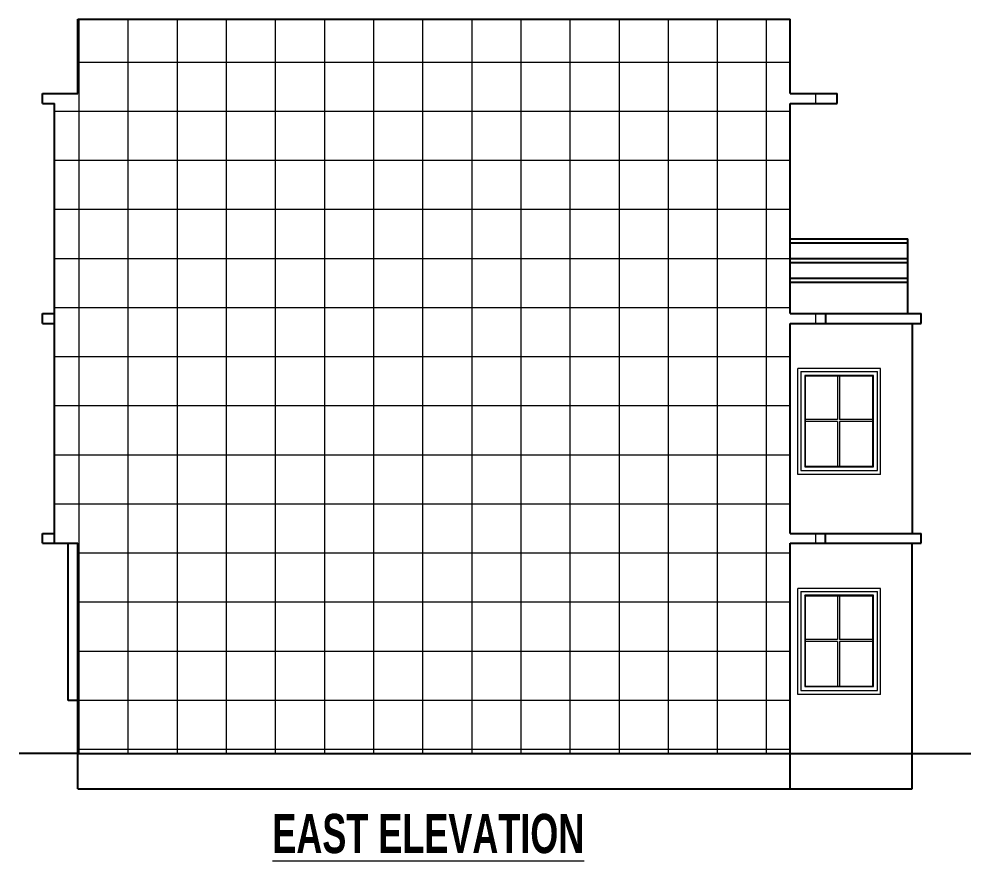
# Model space of a CAD drawing. Header units: inches. Extents: x -10117506 to -5032697, y -6529230 to -3254494.
# Drawn here: x -5047242 to -5046757.3, y -3261249.4 to -3260820.6 of the extents above; entities that cross this region are included whole.
import ezdxf

# ---------------------------------------------------------------- set-up
doc = ezdxf.new("R2010")
doc.units = ezdxf.units.IN
doc.header["$LTSCALE"] = 2
doc.header["$MEASUREMENT"] = 0
doc.linetypes.add('ACAD_ISO02W100', pattern=[15, 12, -3])
doc.layers.get('0').update_dxf_attribs({"linetype": 'CONTINUOUS'})
for name, color, linetype, lineweight in [('HATCH', 60, 'ACAD_ISO02W100', 13), ('Text-100.w', 254, 'CONTINUOUS', 9), ('window', 4, 'CONTINUOUS', 13)]:
    doc.layers.add(name, color=color, linetype=linetype, lineweight=lineweight)
doc.styles.add('Arial', font='arial.ttf', dxfattribs={"width": 0.8, "height": 12})

msp = doc.modelspace()

# ---------------------------------------------------------------- hatches: boundary and pattern name
at = {"layer": 'HATCH', "transparency": 33554661}
h = msp.add_hatch(dxfattribs=at)
h.set_pattern_fill('ANSI37', color=256, scale=200, angle=45)
h.set_pattern_definition([(90, (33188.624, -1792.538), (-25, 0), []), (180, (33188.624, -1792.538), (-4e-15, -25), [])])
h.paths.add_polyline_path([(-5046849.41, -3260932.63), (-5046849.41, -3260863.63), (-5046825.41, -3260863.63), (-5046825.41, -3260858.63), (-5046849.41, -3260858.63), (-5046849.41, -3260820.63), (-5047212.01, -3260820.63), (-5047212.01, -3260858.63), (-5047230.01, -3260858.63), (-5047230.01, -3260863.63), (-5047224.01, -3260863.63), (-5047224.01, -3260882.63), (-5047224.01, -3261087.63), (-5047212.01, -3261087.63), (-5047212.01, -3261194.63), (-5046849.41, -3261194.63), (-5046849.41, -3261087.63), (-5046831.41, -3261087.63), (-5046831.41, -3261082.63), (-5046849.41, -3261082.63), (-5046849.41, -3260975.63), (-5046831.41, -3260975.63), (-5046831.41, -3260970.63), (-5046849.41, -3260970.63)])

# ---------------------------------------------------------------- linework, layer by layer
at = {"ltscale": 0.5}
for p, q in [((-5047212.01, -3260820.63), (-5046849.41, -3260820.63)), ((-5047212.01, -3260858.63), (-5047212.01, -3260820.63)), ((-5046849.41, -3260858.63), (-5046849.41, -3260820.63)), ((-5047230.01, -3260858.63), (-5047212.01, -3260858.63)), ((-5047230.01, -3260863.63), (-5047230.01, -3260858.63)), ((-5046849.41, -3260858.63), (-5046825.41, -3260858.63)), ((-5046825.41, -3260863.63), (-5046825.41, -3260858.63)), ((-5047230.01, -3260863.63), (-5047224.01, -3260863.63)), ((-5047224.01, -3260970.63), (-5047224.01, -3260863.63)), ((-5046849.41, -3260863.63), (-5046825.41, -3260863.63)), ((-5046849.41, -3260970.63), (-5046849.41, -3260863.63)), ((-5046849.41, -3260932.63), (-5046789.47, -3260932.63)), ((-5046849.41, -3260970.63), (-5046849.41, -3260932.63)), ((-5046849.41, -3260934.63), (-5046789.47, -3260934.63)), ((-5046789.47, -3260970.63), (-5046789.47, -3260932.63)), ((-5046849.41, -3260942.63), (-5046789.47, -3260942.63)), ((-5046849.41, -3260944.63), (-5046789.47, -3260944.63)), ((-5046849.41, -3260952.63), (-5046789.47, -3260952.63)), ((-5046849.41, -3260954.63), (-5046789.47, -3260954.63)), ((-5047230.01, -3260970.63), (-5047224.01, -3260970.63)), ((-5047230.01, -3260975.63), (-5047230.01, -3260970.63)), ((-5047224.01, -3261087.63), (-5047224.01, -3260970.63)), ((-5046849.41, -3260970.63), (-5046782.73, -3260970.63)), ((-5046831.41, -3260970.63), (-5046831.41, -3260975.63)), ((-5046782.73, -3260975.63), (-5046782.73, -3260970.63)), ((-5047230.01, -3260975.63), (-5047224.01, -3260975.63)), ((-5046849.41, -3260975.63), (-5046782.73, -3260975.63)), ((-5046849.41, -3261082.63), (-5046849.41, -3260975.63)), ((-5046787.33, -3260975.63), (-5046787.33, -3261082.63)), ((-5047230.01, -3261082.63), (-5047224.01, -3261082.63)), ((-5047230.01, -3261087.63), (-5047230.01, -3261082.63)), ((-5046849.41, -3261082.63), (-5046782.73, -3261082.63)), ((-5046831.41, -3261087.63), (-5046831.41, -3261082.63)), ((-5046782.73, -3261087.63), (-5046782.73, -3261082.63)), ((-5047230.01, -3261087.63), (-5047212.01, -3261087.63)), ((-5047217.01, -3261167.63), (-5047217.01, -3261087.63)), ((-5047212.01, -3261194.63), (-5047212.01, -3261087.63)), ((-5046849.41, -3261087.63), (-5046782.73, -3261087.63)), ((-5046849.41, -3261194.63), (-5046849.41, -3261087.63)), ((-5046787.33, -3261194.63), (-5046787.33, -3261087.63)), ((-5047212.01, -3261167.63), (-5047217.01, -3261167.63)), ((-5047212.01, -3261194.63), (-5047242.01, -3261194.63)), ((-5047212.01, -3261194.63), (-5046787.33, -3261194.63)), ((-5047212.01, -3261212.63), (-5047212.01, -3261194.63)), ((-5046849.41, -3261212.63), (-5046849.41, -3261194.63)), ((-5046787.33, -3261194.63), (-5046757.33, -3261194.63)), ((-5046787.33, -3261212.63), (-5046787.33, -3261194.63)), ((-5047212.01, -3261212.63), (-5046787.33, -3261212.63))]:
    msp.add_line(p, q, dxfattribs=at)
at = {"layer": 'window'}
for p, q in [((-5046845.47, -3261052.63), (-5046845.47, -3260998.63)), ((-5046803.47, -3260998.63), (-5046845.47, -3260998.63)), ((-5046843.97, -3261000.13), (-5046804.97, -3261000.13)), ((-5046843.97, -3261000.13), (-5046843.97, -3261050.63)), ((-5046806.97, -3261002.13), (-5046841.97, -3261002.13)), ((-5046841.97, -3261002.13), (-5046841.97, -3261048.63)), ((-5046841.72, -3261002.38), (-5046841.97, -3261002.13)), ((-5046841.72, -3261002.38), (-5046841.72, -3261048.38)), ((-5046841.72, -3261002.38), (-5046807.22, -3261002.38)), ((-5046825.22, -3261002.38), (-5046825.22, -3261024.59)), ((-5046824.22, -3261002.38), (-5046824.22, -3261024.59)), ((-5046807.22, -3261002.38), (-5046806.97, -3261002.13)), ((-5046807.22, -3261048.38), (-5046807.22, -3261002.38)), ((-5046806.97, -3261048.63), (-5046806.97, -3261002.13)), ((-5046804.97, -3261050.63), (-5046804.97, -3261000.13)), ((-5046803.47, -3261052.63), (-5046803.47, -3260998.63)), ((-5046825.22, -3261024.59), (-5046841.72, -3261024.59)), ((-5046825.22, -3261025.59), (-5046841.72, -3261025.59)), ((-5046825.22, -3261025.59), (-5046825.22, -3261048.38)), ((-5046807.22, -3261024.59), (-5046824.22, -3261024.59)), ((-5046824.22, -3261025.59), (-5046824.22, -3261048.38)), ((-5046807.22, -3261025.59), (-5046824.22, -3261025.59)), ((-5046843.97, -3261050.63), (-5046804.97, -3261050.63)), ((-5046841.72, -3261048.38), (-5046841.97, -3261048.63)), ((-5046841.97, -3261048.63), (-5046806.97, -3261048.63)), ((-5046841.72, -3261048.38), (-5046807.22, -3261048.38)), ((-5046806.97, -3261048.63), (-5046807.22, -3261048.38)), ((-5046803.47, -3261052.63), (-5046845.47, -3261052.63)), ((-5046845.47, -3261164.63), (-5046845.47, -3261110.63)), ((-5046803.47, -3261110.63), (-5046845.47, -3261110.63)), ((-5046843.97, -3261112.13), (-5046804.97, -3261112.13)), ((-5046843.97, -3261112.13), (-5046843.97, -3261162.63)), ((-5046806.97, -3261114.13), (-5046841.97, -3261114.13)), ((-5046841.97, -3261114.13), (-5046841.97, -3261160.63)), ((-5046841.72, -3261114.38), (-5046841.97, -3261114.13)), ((-5046841.72, -3261114.38), (-5046841.72, -3261160.38)), ((-5046841.72, -3261114.38), (-5046807.22, -3261114.38)), ((-5046825.22, -3261114.38), (-5046825.22, -3261136.59)), ((-5046824.22, -3261114.38), (-5046824.22, -3261136.59)), ((-5046807.22, -3261114.38), (-5046806.97, -3261114.13)), ((-5046807.22, -3261160.38), (-5046807.22, -3261114.38)), ((-5046806.97, -3261160.63), (-5046806.97, -3261114.13)), ((-5046804.97, -3261162.63), (-5046804.97, -3261112.13)), ((-5046803.47, -3261164.63), (-5046803.47, -3261110.63)), ((-5046825.22, -3261136.59), (-5046841.72, -3261136.59)), ((-5046825.22, -3261137.59), (-5046841.72, -3261137.59)), ((-5046825.22, -3261137.59), (-5046825.22, -3261160.38)), ((-5046807.22, -3261136.59), (-5046824.22, -3261136.59)), ((-5046824.22, -3261137.59), (-5046824.22, -3261160.38)), ((-5046807.22, -3261137.59), (-5046824.22, -3261137.59)), ((-5046843.97, -3261162.63), (-5046804.97, -3261162.63)), ((-5046841.72, -3261160.38), (-5046841.97, -3261160.63)), ((-5046841.97, -3261160.63), (-5046806.97, -3261160.63)), ((-5046841.72, -3261160.38), (-5046807.22, -3261160.38)), ((-5046806.97, -3261160.63), (-5046807.22, -3261160.38)), ((-5046803.47, -3261164.63), (-5046845.47, -3261164.63))]:
    msp.add_line(p, q, dxfattribs=at)

# ---------------------------------------------------------------- texts
at = {"layer": 'Text-100.w', "insert": (-5047036.16, -3261225.43), "char_height": 20, "width": 569.1024, "attachment_point": 2, "style": 'Arial'}
msp.add_mtext('\\A1;{\\fArial Narrow|b1|i0|c0|p34;\\L EAST ELEVATION}', dxfattribs=at)

doc.saveas('drawing.dxf')
